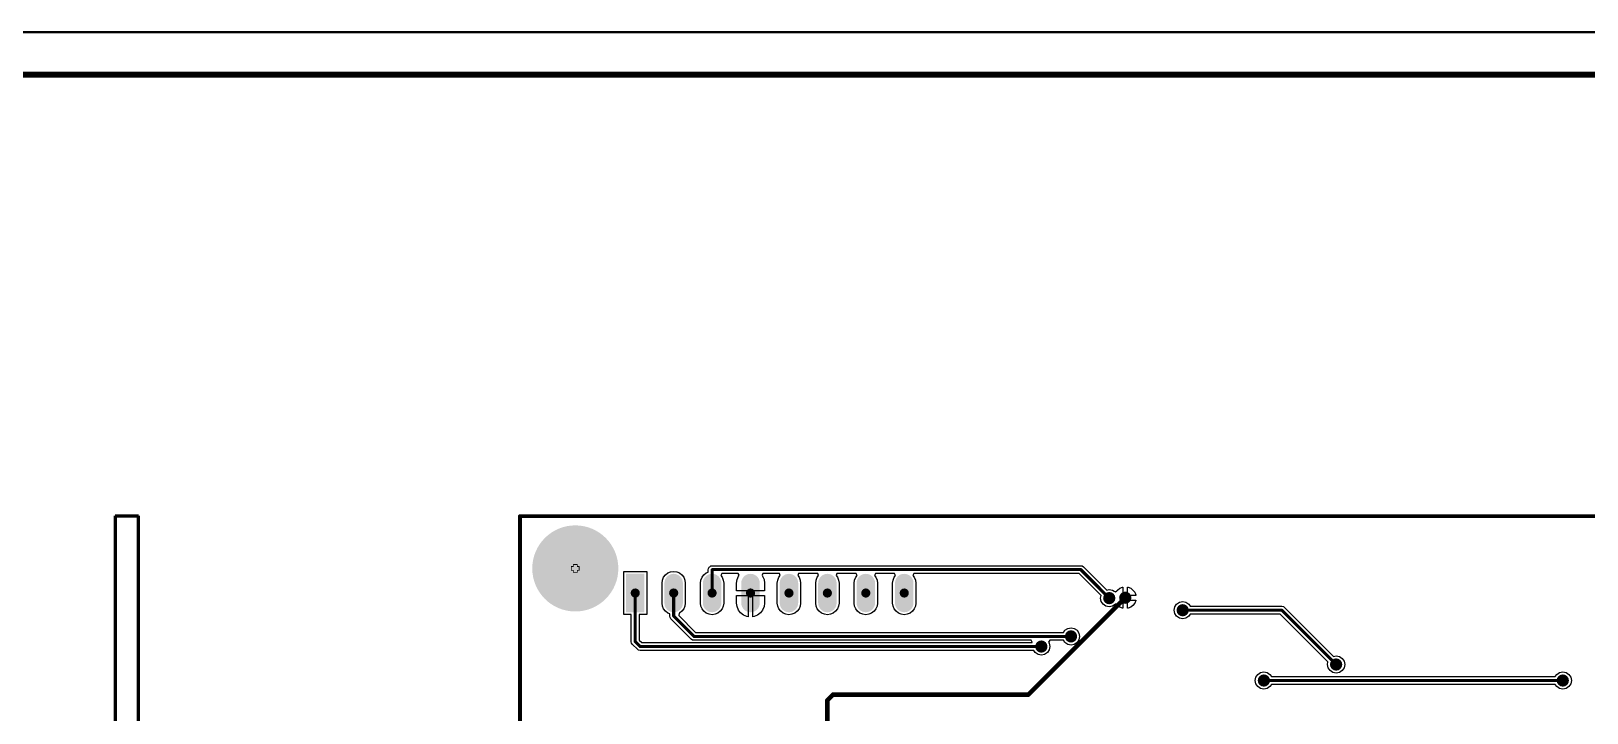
# Model space of a CAD drawing. Header units: millimetres. Extents: x 13 to 607, y 0 to 420.
# Drawn here: x 301.2 to 503.4, y 331.9 to 420.4 of the extents above; entities that cross this region are included whole.
import ezdxf

# ---------------------------------------------------------------- set-up
doc = ezdxf.new("R2010")
doc.units = ezdxf.units.MM
for name, color, linetype in [('BottomLayer', 5, 'Continuous'), ('DrillDrawing', 1, 'Continuous'), ('Mechanical1', 6, 'Continuous'), ('PadHoleLayer', 156, 'Continuous')]:
    doc.layers.add(name, color=color, linetype=linetype)
doc.layers.add('Sheet', color=7, linetype='Continuous', lineweight=50)

msp = doc.modelspace()

# ---------------------------------------------------------------- hatches: boundary and pattern name
at = {"layer": 'BottomLayer'}
h = msp.add_hatch(color=5, dxfattribs=at)
edge = h.paths.add_edge_path()
edge.add_arc((371.946, 350.616), 5.594, 0, 360, ccw=False)
msp.add_hatch(color=5, dxfattribs=at).paths.add_polyline_path([(378.539, 344.922), (378.539, 349.916), (380.936, 349.916), (380.936, 344.922)])
h = msp.add_hatch(color=5, dxfattribs=at)
edge = h.paths.add_edge_path()
edge.add_arc((384.732, 348.718), 1.199, 0, 180)
edge.add_line((383.534, 348.718), (383.534, 346.121))
edge.add_arc((384.732, 346.121), 1.199, 180, 360)
edge.add_line((385.931, 346.121), (385.931, 348.718))
h = msp.add_hatch(color=5, dxfattribs=at)
edge = h.paths.add_edge_path()
edge.add_arc((389.727, 348.718), 1.199, 0, 180)
edge.add_line((388.528, 348.718), (388.528, 346.121))
edge.add_arc((389.727, 346.121), 1.199, 180, 360)
edge.add_line((390.926, 346.121), (390.926, 348.718))
h = msp.add_hatch(color=5, dxfattribs=at)
edge = h.paths.add_edge_path()
edge.add_arc((394.722, 348.718), 1.199, 0, 180)
edge.add_line((393.523, 348.718), (393.523, 346.121))
edge.add_arc((394.722, 346.121), 1.199, 180, 360)
edge.add_line((395.92, 346.121), (395.92, 348.718))
h = msp.add_hatch(color=5, dxfattribs=at)
edge = h.paths.add_edge_path()
edge.add_arc((399.716, 348.718), 1.199, 0, 180)
edge.add_line((398.518, 348.718), (398.518, 346.121))
edge.add_arc((399.716, 346.121), 1.199, 180, 360)
edge.add_line((400.915, 346.121), (400.915, 348.718))
h = msp.add_hatch(color=5, dxfattribs=at)
edge = h.paths.add_edge_path()
edge.add_arc((404.711, 348.718), 1.199, 0, 180)
edge.add_line((403.512, 348.718), (403.512, 346.121))
edge.add_arc((404.711, 346.121), 1.199, 180, 360)
edge.add_line((405.91, 346.121), (405.91, 348.718))
h = msp.add_hatch(color=5, dxfattribs=at)
edge = h.paths.add_edge_path()
edge.add_arc((409.706, 348.718), 1.199, 0, 180)
edge.add_line((408.507, 348.718), (408.507, 346.121))
edge.add_arc((409.706, 346.121), 1.199, 180, 360)
edge.add_line((410.905, 346.121), (410.905, 348.718))
h = msp.add_hatch(color=5, dxfattribs=at)
edge = h.paths.add_edge_path()
edge.add_arc((414.701, 348.718), 1.199, 0, 180)
edge.add_line((413.502, 348.718), (413.502, 346.121))
edge.add_arc((414.701, 346.121), 1.199, 180, 360)
edge.add_line((415.899, 346.121), (415.899, 348.718))
h = msp.add_hatch(color=5, dxfattribs=at)
edge = h.paths.add_edge_path()
edge.add_arc((441.35, 346.759), 0.799, 0, 360, ccw=False)
h = msp.add_hatch(color=5, dxfattribs=at)
edge = h.paths.add_edge_path()
edge.add_arc((443.431, 346.81), 0.799, 0, 360, ccw=False)
h = msp.add_hatch(color=5, dxfattribs=at)
edge = h.paths.add_edge_path()
edge.add_arc((450.891, 345.186), 0.799, 0, 360, ccw=False)
h = msp.add_hatch(color=5, dxfattribs=at)
edge = h.paths.add_edge_path()
edge.add_arc((436.377, 341.786), 0.799, 0, 360, ccw=False)
h = msp.add_hatch(color=5, dxfattribs=at)
edge = h.paths.add_edge_path()
edge.add_arc((432.522, 340.466), 0.799, 0, 360, ccw=False)
h = msp.add_hatch(color=5, dxfattribs=at)
edge = h.paths.add_edge_path()
edge.add_arc((470.834, 338.132), 0.799, 0, 360, ccw=False)
h = msp.add_hatch(color=5, dxfattribs=at)
edge = h.paths.add_edge_path()
edge.add_arc((461.446, 336.052), 0.799, 0, 360, ccw=False)
h = msp.add_hatch(color=5, dxfattribs=at)
edge = h.paths.add_edge_path()
edge.add_arc((500.3, 336.052), 0.799, 0, 360, ccw=False)
at = {"layer": 'PadHoleLayer'}
h = msp.add_hatch(color=156, dxfattribs=at)
edge = h.paths.add_edge_path()
edge.add_arc((371.946, 350.616), 3.197, 0, 360, ccw=False)
h = msp.add_hatch(color=156, dxfattribs=at)
edge = h.paths.add_edge_path()
edge.add_arc((379.738, 347.419), 0.599, 0, 360, ccw=False)
h = msp.add_hatch(color=156, dxfattribs=at)
edge = h.paths.add_edge_path()
edge.add_arc((384.732, 347.419), 0.599, 0, 360, ccw=False)
h = msp.add_hatch(color=156, dxfattribs=at)
edge = h.paths.add_edge_path()
edge.add_arc((389.727, 347.419), 0.599, 0, 360, ccw=False)
h = msp.add_hatch(color=156, dxfattribs=at)
edge = h.paths.add_edge_path()
edge.add_arc((394.722, 347.419), 0.599, 0, 360, ccw=False)
h = msp.add_hatch(color=156, dxfattribs=at)
edge = h.paths.add_edge_path()
edge.add_arc((399.716, 347.419), 0.599, 0, 360, ccw=False)
h = msp.add_hatch(color=156, dxfattribs=at)
edge = h.paths.add_edge_path()
edge.add_arc((404.711, 347.419), 0.599, 0, 360, ccw=False)
h = msp.add_hatch(color=156, dxfattribs=at)
edge = h.paths.add_edge_path()
edge.add_arc((409.706, 347.419), 0.599, 0, 360, ccw=False)
h = msp.add_hatch(color=156, dxfattribs=at)
edge = h.paths.add_edge_path()
edge.add_arc((414.701, 347.419), 0.599, 0, 360, ccw=False)

# ---------------------------------------------------------------- linework, layer by layer
at = {"layer": 'BottomLayer'}
for p, q in [((364.753, 357.409), (364.753, 225.548)), ((534.574, 357.409), (364.753, 357.409)), ((378.239, 344.622), (378.239, 350.216)), ((378.239, 350.216), (381.236, 350.216)), ((381.236, 350.216), (381.236, 344.622)), ((383.664, 349.786), (383.977, 350.027)), ((383.977, 350.027), (384.341, 350.178)), ((384.341, 350.178), (384.732, 350.229)), ((384.732, 350.229), (385.124, 350.178)), ((385.124, 350.178), (385.488, 350.027)), ((385.488, 350.027), (385.801, 349.786)), ((388.658, 349.786), (388.971, 350.027)), ((388.971, 350.027), (389.218, 350.129)), ((389.218, 350.413), (389.257, 350.608)), ((389.218, 350.129), (389.218, 350.413)), ((389.257, 350.608), (389.367, 350.773)), ((389.367, 350.773), (389.418, 350.824)), ((389.418, 350.824), (389.583, 350.934)), ((389.583, 350.934), (389.778, 350.973)), ((389.778, 350.973), (437.646, 350.973)), ((390.974, 349.954), (390.862, 349.701)), ((393.117, 349.954), (390.974, 349.954)), ((393.229, 349.727), (393.117, 349.954)), ((396.326, 349.954), (396.214, 349.727)), ((398.47, 349.954), (396.326, 349.954)), ((398.582, 349.701), (398.47, 349.954)), ((400.963, 349.954), (400.851, 349.701)), ((403.464, 349.954), (400.963, 349.954)), ((403.577, 349.701), (403.464, 349.954)), ((405.958, 349.954), (405.846, 349.701)), ((408.459, 349.954), (405.958, 349.954)), ((408.571, 349.701), (408.459, 349.954)), ((410.953, 349.954), (410.841, 349.701)), ((413.454, 349.954), (410.953, 349.954)), ((413.566, 349.701), (413.454, 349.954)), ((415.947, 349.954), (415.835, 349.701)), ((437.435, 349.954), (415.947, 349.954)), ((440.296, 347.093), (437.435, 349.954)), ((437.646, 350.973), (437.841, 350.934)), ((437.841, 350.934), (438.006, 350.824)), ((438.006, 350.824), (441.017, 347.813)), ((383.221, 348.718), (383.273, 349.109)), ((383.221, 346.121), (383.221, 348.718)), ((383.273, 349.109), (383.423, 349.473)), ((383.423, 349.473), (383.664, 349.786)), ((385.801, 349.786), (386.041, 349.473)), ((386.041, 349.473), (386.192, 349.109)), ((386.192, 349.109), (386.244, 348.718)), ((386.244, 348.718), (386.244, 346.121)), ((388.216, 348.718), (388.267, 349.109)), ((388.216, 346.121), (388.216, 348.718)), ((388.267, 349.109), (388.418, 349.473)), ((388.418, 349.473), (388.658, 349.786)), ((390.862, 349.701), (391.036, 349.473)), ((391.036, 349.473), (391.187, 349.109)), ((391.187, 349.109), (391.238, 348.718)), ((391.238, 348.718), (391.238, 346.121)), ((392.908, 348.718), (392.97, 349.187)), ((392.908, 347.719), (392.908, 348.718)), ((392.97, 349.187), (393.151, 349.625)), ((393.151, 349.625), (393.229, 349.727)), ((396.214, 349.727), (396.292, 349.625)), ((396.292, 349.625), (396.474, 349.187)), ((396.474, 349.187), (396.535, 348.718)), ((396.535, 348.718), (396.535, 347.719)), ((398.205, 348.718), (398.257, 349.109)), ((398.205, 346.121), (398.205, 348.718)), ((398.257, 349.109), (398.408, 349.473)), ((398.408, 349.473), (398.582, 349.701)), ((400.851, 349.701), (401.025, 349.473)), ((401.025, 349.473), (401.176, 349.109)), ((401.176, 349.109), (401.228, 348.718)), ((401.228, 348.718), (401.228, 346.121)), ((403.2, 348.718), (403.251, 349.109)), ((403.2, 346.121), (403.2, 348.718)), ((403.251, 349.109), (403.402, 349.473)), ((403.402, 349.473), (403.577, 349.701)), ((405.846, 349.701), (406.02, 349.473)), ((406.02, 349.473), (406.171, 349.109)), ((406.171, 349.109), (406.222, 348.718)), ((406.222, 348.718), (406.222, 346.121)), ((408.195, 348.718), (408.246, 349.109)), ((408.195, 346.121), (408.195, 348.718)), ((408.246, 349.109), (408.397, 349.473)), ((408.397, 349.473), (408.571, 349.701)), ((410.841, 349.701), (411.015, 349.473)), ((411.015, 349.473), (411.166, 349.109)), ((411.166, 349.109), (411.217, 348.718)), ((411.217, 348.718), (411.217, 346.121)), ((413.189, 348.718), (413.241, 349.109)), ((413.189, 346.121), (413.189, 348.718)), ((413.241, 349.109), (413.392, 349.473)), ((413.392, 349.473), (413.566, 349.701)), ((415.835, 349.701), (416.009, 349.473)), ((416.009, 349.473), (416.16, 349.109)), ((416.16, 349.109), (416.212, 348.718)), ((416.212, 348.718), (416.212, 346.121)), ((441.017, 347.813), (441.35, 347.879)), ((441.35, 347.879), (441.779, 347.794)), ((442.434, 347.807), (442.726, 348.031)), ((442.726, 348.031), (443.066, 348.172)), ((443.066, 348.172), (443.131, 348.181)), ((443.131, 348.181), (443.131, 346.81)), ((443.731, 347.109), (443.731, 348.181)), ((443.731, 348.181), (443.796, 348.172)), ((443.796, 348.172), (444.136, 348.031)), ((444.136, 348.031), (444.428, 347.807)), ((383.273, 345.729), (383.221, 346.121)), ((386.244, 346.121), (386.192, 345.729)), ((388.267, 345.729), (388.216, 346.121)), ((391.238, 346.121), (391.187, 345.729)), ((394.722, 347.719), (392.908, 347.719)), ((392.908, 346.121), (392.908, 347.119)), ((392.908, 347.119), (394.422, 347.119)), ((392.97, 345.651), (392.908, 346.121)), ((394.422, 347.119), (394.422, 344.346)), ((396.535, 347.719), (394.722, 347.719)), ((395.021, 344.346), (395.021, 347.119)), ((395.021, 347.119), (396.535, 347.119)), ((396.535, 346.121), (396.474, 345.651)), ((396.535, 347.119), (396.535, 346.121)), ((398.257, 345.729), (398.205, 346.121)), ((401.228, 346.121), (401.176, 345.729)), ((403.251, 345.729), (403.2, 346.121)), ((406.222, 346.121), (406.171, 345.729)), ((408.246, 345.729), (408.195, 346.121)), ((411.217, 346.121), (411.166, 345.729)), ((413.241, 345.729), (413.189, 346.121)), ((416.212, 346.121), (416.16, 345.729)), ((440.23, 346.759), (440.296, 347.093)), ((440.315, 346.33), (440.23, 346.759)), ((440.558, 345.967), (440.315, 346.33)), ((440.922, 345.724), (440.558, 345.967)), ((441.779, 347.794), (442.006, 347.643)), ((442.143, 345.967), (441.779, 345.724)), ((442.006, 347.643), (442.147, 347.554)), ((442.311, 345.972), (442.143, 345.967)), ((442.147, 347.554), (442.348, 347.696)), ((442.434, 345.812), (442.311, 345.972)), ((442.348, 347.696), (442.434, 347.807)), ((442.726, 345.588), (442.434, 345.812)), ((443.131, 346.81), (443.131, 345.439)), ((444.802, 347.109), (443.731, 347.109)), ((443.731, 345.439), (443.731, 346.51)), ((443.731, 346.51), (444.802, 346.51)), ((444.428, 345.812), (444.136, 345.588)), ((444.428, 347.807), (444.653, 347.515)), ((444.653, 346.104), (444.428, 345.812)), ((444.653, 347.515), (444.793, 347.175)), ((444.793, 346.445), (444.653, 346.104)), ((444.793, 347.175), (444.802, 347.109)), ((444.802, 346.51), (444.793, 346.445)), ((449.856, 345.615), (450.098, 345.978)), ((450.098, 345.978), (450.462, 346.221)), ((450.462, 346.221), (450.891, 346.306)), ((450.891, 346.306), (451.319, 346.221)), ((451.319, 346.221), (451.683, 345.978)), ((451.683, 345.978), (451.872, 345.695)), ((379.228, 344.622), (378.239, 344.622)), ((379.228, 341.101), (379.228, 344.622)), ((381.236, 344.622), (380.247, 344.622)), ((380.247, 344.622), (380.247, 341.312)), ((383.423, 345.365), (383.273, 345.729)), ((383.664, 345.052), (383.423, 345.365)), ((383.977, 344.812), (383.664, 345.052)), ((384.223, 344.71), (383.977, 344.812)), ((384.223, 344.425), (384.223, 344.71)), ((384.262, 344.23), (384.223, 344.425)), ((384.372, 344.065), (384.262, 344.23)), ((387.011, 341.426), (384.372, 344.065)), ((385.443, 344.793), (385.384, 344.494)), ((385.384, 344.494), (387.582, 342.295)), ((385.488, 344.812), (385.443, 344.793)), ((385.801, 345.052), (385.488, 344.812)), ((386.041, 345.365), (385.801, 345.052)), ((386.192, 345.729), (386.041, 345.365)), ((388.418, 345.365), (388.267, 345.729)), ((388.658, 345.052), (388.418, 345.365)), ((388.971, 344.812), (388.658, 345.052)), ((389.336, 344.661), (388.971, 344.812)), ((389.727, 344.609), (389.336, 344.661)), ((390.118, 344.661), (389.727, 344.609)), ((390.483, 344.812), (390.118, 344.661)), ((390.796, 345.052), (390.483, 344.812)), ((391.036, 345.365), (390.796, 345.052)), ((391.187, 345.729), (391.036, 345.365)), ((393.151, 345.214), (392.97, 345.651)), ((393.439, 344.838), (393.151, 345.214)), ((393.815, 344.55), (393.439, 344.838)), ((394.252, 344.369), (393.815, 344.55)), ((394.422, 344.346), (394.252, 344.369)), ((395.191, 344.369), (395.021, 344.346)), ((395.629, 344.55), (395.191, 344.369)), ((396.004, 344.838), (395.629, 344.55)), ((396.292, 345.214), (396.004, 344.838)), ((396.474, 345.651), (396.292, 345.214)), ((398.408, 345.365), (398.257, 345.729)), ((398.648, 345.052), (398.408, 345.365)), ((398.961, 344.812), (398.648, 345.052)), ((399.325, 344.661), (398.961, 344.812)), ((399.716, 344.609), (399.325, 344.661)), ((400.108, 344.661), (399.716, 344.609)), ((400.472, 344.812), (400.108, 344.661)), ((400.785, 345.052), (400.472, 344.812)), ((401.025, 345.365), (400.785, 345.052)), ((401.176, 345.729), (401.025, 345.365)), ((403.402, 345.365), (403.251, 345.729)), ((403.642, 345.052), (403.402, 345.365)), ((403.955, 344.812), (403.642, 345.052)), ((404.32, 344.661), (403.955, 344.812)), ((404.711, 344.609), (404.32, 344.661)), ((405.102, 344.661), (404.711, 344.609)), ((405.467, 344.812), (405.102, 344.661)), ((405.78, 345.052), (405.467, 344.812)), ((406.02, 345.365), (405.78, 345.052)), ((406.171, 345.729), (406.02, 345.365)), ((408.397, 345.365), (408.246, 345.729)), ((408.637, 345.052), (408.397, 345.365)), ((408.95, 344.812), (408.637, 345.052)), ((409.315, 344.661), (408.95, 344.812)), ((409.706, 344.609), (409.315, 344.661)), ((410.097, 344.661), (409.706, 344.609)), ((410.462, 344.812), (410.097, 344.661)), ((410.775, 345.052), (410.462, 344.812)), ((411.015, 345.365), (410.775, 345.052)), ((411.166, 345.729), (411.015, 345.365)), ((413.392, 345.365), (413.241, 345.729)), ((413.632, 345.052), (413.392, 345.365)), ((413.945, 344.812), (413.632, 345.052)), ((414.309, 344.661), (413.945, 344.812)), ((414.701, 344.609), (414.309, 344.661)), ((415.092, 344.661), (414.701, 344.609)), ((415.456, 344.812), (415.092, 344.661)), ((415.769, 345.052), (415.456, 344.812)), ((416.009, 345.365), (415.769, 345.052)), ((416.16, 345.729), (416.009, 345.365)), ((441.35, 345.639), (440.922, 345.724)), ((441.779, 345.724), (441.35, 345.639)), ((443.066, 345.447), (442.726, 345.588)), ((443.131, 345.439), (443.066, 345.447)), ((443.796, 345.447), (443.731, 345.439)), ((444.136, 345.588), (443.796, 345.447)), ((449.77, 345.186), (449.856, 345.615)), ((449.856, 344.757), (449.77, 345.186)), ((450.098, 344.394), (449.856, 344.757)), ((450.462, 344.151), (450.098, 344.394)), ((450.891, 344.066), (450.462, 344.151)), ((451.319, 344.151), (450.891, 344.066)), ((451.683, 344.394), (451.319, 344.151)), ((451.872, 344.677), (451.683, 344.394)), ((451.872, 345.695), (463.78, 345.695)), ((463.569, 344.677), (451.872, 344.677)), ((469.78, 338.466), (463.569, 344.677)), ((463.78, 345.695), (463.975, 345.656)), ((463.975, 345.656), (464.14, 345.546)), ((464.14, 345.546), (470.5, 339.186)), ((387.582, 342.295), (435.396, 342.295)), ((435.396, 342.295), (435.585, 342.578)), ((435.585, 342.578), (435.948, 342.821)), ((435.948, 342.821), (436.377, 342.906)), ((436.377, 342.906), (436.806, 342.821)), ((436.806, 342.821), (437.169, 342.578)), ((437.169, 342.578), (437.412, 342.215)), ((437.412, 342.215), (437.498, 341.786)), ((437.498, 341.786), (437.412, 341.357)), ((379.267, 340.906), (379.228, 341.101)), ((379.377, 340.741), (379.267, 340.906)), ((380.012, 340.106), (379.377, 340.741)), ((380.177, 339.996), (380.012, 340.106)), ((380.372, 339.957), (380.177, 339.996)), ((380.247, 341.312), (380.583, 340.976)), ((431.54, 339.957), (380.372, 339.957)), ((380.583, 340.976), (431.309, 340.976)), ((387.176, 341.315), (387.011, 341.426)), ((387.371, 341.277), (387.176, 341.315)), ((431.194, 341.277), (387.371, 341.277)), ((431.338, 341.023), (431.194, 341.277)), ((431.309, 340.976), (431.338, 341.023)), ((431.73, 339.674), (431.54, 339.957)), ((433.557, 340.038), (433.314, 339.674)), ((433.607, 341.277), (433.472, 341.023)), ((433.472, 341.023), (433.557, 340.895)), ((433.557, 340.895), (433.642, 340.466)), ((433.642, 340.466), (433.557, 340.038)), ((435.396, 341.277), (433.607, 341.277)), ((435.585, 340.994), (435.396, 341.277)), ((435.948, 340.751), (435.585, 340.994)), ((436.377, 340.666), (435.948, 340.751)), ((436.806, 340.751), (436.377, 340.666)), ((437.169, 340.994), (436.806, 340.751)), ((437.412, 341.357), (437.169, 340.994)), ((432.093, 339.431), (431.73, 339.674)), ((432.522, 339.346), (432.093, 339.431)), ((432.95, 339.431), (432.522, 339.346)), ((433.314, 339.674), (432.95, 339.431)), ((469.714, 338.132), (469.78, 338.466)), ((469.799, 337.703), (469.714, 338.132)), ((470.042, 337.34), (469.799, 337.703)), ((470.5, 339.186), (470.834, 339.253)), ((470.834, 339.253), (471.263, 339.167)), ((471.263, 339.167), (471.626, 338.924)), ((471.626, 338.924), (471.869, 338.561)), ((471.869, 337.703), (471.626, 337.34)), ((471.869, 338.561), (471.954, 338.132)), ((471.954, 338.132), (471.869, 337.703)), ((460.326, 336.052), (460.411, 336.48)), ((460.411, 335.623), (460.326, 336.052)), ((460.411, 336.48), (460.654, 336.844)), ((460.654, 336.844), (461.017, 337.087)), ((461.017, 337.087), (461.446, 337.172)), ((461.446, 337.172), (461.875, 337.087)), ((461.875, 337.087), (462.238, 336.844)), ((462.238, 336.844), (462.427, 336.561)), ((462.427, 336.561), (499.318, 336.561)), ((470.405, 337.097), (470.042, 337.34)), ((470.834, 337.012), (470.405, 337.097)), ((471.263, 337.097), (470.834, 337.012)), ((471.626, 337.34), (471.263, 337.097)), ((499.318, 336.561), (499.507, 336.844)), ((499.507, 336.844), (499.871, 337.087)), ((499.871, 337.087), (500.3, 337.172)), ((500.3, 337.172), (500.728, 337.087)), ((500.728, 337.087), (501.092, 336.844)), ((501.092, 336.844), (501.335, 336.48)), ((501.335, 336.48), (501.42, 336.052)), ((501.42, 336.052), (501.335, 335.623)), ((460.654, 335.259), (460.411, 335.623)), ((461.017, 335.016), (460.654, 335.259)), ((461.446, 334.931), (461.017, 335.016)), ((461.875, 335.016), (461.446, 334.931)), ((462.238, 335.259), (461.875, 335.016)), ((462.427, 335.542), (462.238, 335.259)), ((499.318, 335.542), (462.427, 335.542)), ((499.507, 335.259), (499.318, 335.542)), ((499.871, 335.016), (499.507, 335.259)), ((500.3, 334.931), (499.871, 335.016)), ((500.728, 335.016), (500.3, 334.931)), ((501.092, 335.259), (500.728, 335.016)), ((501.335, 335.623), (501.092, 335.259))]:
    msp.add_line(p, q, dxfattribs=at)
for points, const_width in [([(389.778, 350.464), (389.727, 350.413)], 0.4), ([(389.727, 347.419), (389.727, 350.413)], 0.4), ([(437.646, 350.464), (389.778, 350.464)], 0.4), ([(441.35, 346.759), (437.646, 350.464)], 0.4), ([(379.738, 341.101), (379.738, 347.419)], 0.4), ([(384.732, 344.425), (384.732, 347.419)], 0.4), ([(443.431, 346.81), (430.846, 334.225)], 0.599), ([(387.371, 341.786), (384.732, 344.425)], 0.4), ([(463.78, 345.186), (450.891, 345.186)], 0.4), ([(470.834, 338.132), (463.78, 345.186)], 0.4), ([(436.377, 341.786), (387.371, 341.786)], 0.4), ([(380.372, 340.466), (379.738, 341.101)], 0.4), ([(432.522, 340.466), (380.372, 340.466)], 0.4), ([(500.3, 336.052), (461.446, 336.052)], 0.4), ([(405.447, 334.225), (404.711, 333.489)], 0.599), ([(404.711, 327.44), (404.711, 333.489)], 0.599), ([(430.846, 334.225), (405.447, 334.225)], 0.599)]:
    msp.add_lwpolyline(points, dxfattribs=dict(at, const_width=const_width))
for points, const_width in [([(389.827, 350.413, -1), (389.627, 350.413, -1)], 0.2), ([(389.827, 350.413, -1), (389.627, 350.413, -1)], 0.2), ([(389.878, 350.464, -1), (389.678, 350.464, -1)], 0.2), ([(389.878, 350.464, -1), (389.678, 350.464, -1)], 0.2), ([(437.746, 350.464, -1), (437.546, 350.464, -1)], 0.2), ([(437.746, 350.464, -1), (437.546, 350.464, -1)], 0.2), ([(379.837, 347.419, -1), (379.638, 347.419, -1)], 0.2), ([(384.832, 347.419, -1), (384.632, 347.419, -1)], 0.2), ([(389.827, 347.419, -1), (389.627, 347.419, -1)], 0.2), ([(441.45, 346.759, -1), (441.25, 346.759, -1)], 0.2), ([(443.581, 346.81, -1), (443.281, 346.81, -1)], 0.3), ([(384.832, 344.425, -1), (384.632, 344.425, -1)], 0.2), ([(384.832, 344.425, -1), (384.632, 344.425, -1)], 0.2), ([(450.991, 345.186, -1), (450.791, 345.186, -1)], 0.2), ([(463.88, 345.186, -1), (463.68, 345.186, -1)], 0.2), ([(463.88, 345.186, -1), (463.68, 345.186, -1)], 0.2), ([(387.471, 341.786, -1), (387.271, 341.786, -1)], 0.2), ([(387.471, 341.786, -1), (387.271, 341.786, -1)], 0.2), ([(436.477, 341.786, -1), (436.277, 341.786, -1)], 0.2), ([(379.837, 341.101, -1), (379.638, 341.101, -1)], 0.2), ([(379.837, 341.101, -1), (379.638, 341.101, -1)], 0.2), ([(380.472, 340.466, -1), (380.272, 340.466, -1)], 0.2), ([(380.472, 340.466, -1), (380.272, 340.466, -1)], 0.2), ([(432.622, 340.466, -1), (432.422, 340.466, -1)], 0.2), ([(470.934, 338.132, -1), (470.734, 338.132, -1)], 0.2), ([(461.546, 336.052, -1), (461.346, 336.052, -1)], 0.2), ([(500.399, 336.052, -1), (500.2, 336.052, -1)], 0.2), ([(404.861, 333.489, -1), (404.561, 333.489, -1)], 0.3), ([(404.861, 333.489, -1), (404.561, 333.489, -1)], 0.3), ([(405.597, 334.225, -1), (405.297, 334.225, -1)], 0.3), ([(405.597, 334.225, -1), (405.297, 334.225, -1)], 0.3), ([(430.996, 334.225, -1), (430.696, 334.225, -1)], 0.3), ([(430.996, 334.225, -1), (430.696, 334.225, -1)], 0.3)]:
    msp.add_lwpolyline(points, format="xyb", close=True, dxfattribs=dict(at, const_width=const_width))
at = {"layer": 'DrillDrawing', "const_width": 0.101}
for points in [[(371.692, 350.869), (371.438, 350.869)], [(371.438, 350.362), (371.438, 350.869)], [(371.692, 350.362), (371.438, 350.362)], [(372.2, 351.123), (371.692, 351.123)], [(371.692, 350.869), (371.692, 351.123)], [(371.692, 350.108), (371.692, 350.362)], [(372.2, 350.108), (371.692, 350.108)], [(372.2, 350.869), (372.2, 351.123)], [(372.453, 350.869), (372.2, 350.869)], [(372.453, 350.362), (372.2, 350.362)], [(372.2, 350.108), (372.2, 350.362)], [(372.453, 350.362), (372.453, 350.869)], [(441.097, 347.013), (440.843, 347.013)], [(441.097, 346.759), (440.843, 347.013)], [(441.097, 346.759), (440.843, 346.505)], [(441.097, 346.505), (440.843, 346.505)], [(441.35, 347.266), (441.097, 347.013)], [(441.35, 346.252), (441.097, 346.505)], [(441.604, 347.013), (441.35, 347.266)], [(441.604, 346.505), (441.35, 346.252)], [(441.858, 347.013), (441.604, 346.759)], [(441.858, 347.013), (441.604, 347.013)], [(441.858, 346.505), (441.604, 346.759)], [(441.858, 346.505), (441.604, 346.505)], [(443.177, 347.064), (442.923, 347.064)], [(443.177, 346.81), (442.923, 347.064)], [(443.177, 346.81), (442.923, 346.556)], [(443.177, 346.556), (442.923, 346.556)], [(443.431, 347.317), (443.177, 347.064)], [(443.431, 346.302), (443.177, 346.556)], [(443.685, 347.064), (443.431, 347.317)], [(443.685, 346.556), (443.431, 346.302)], [(443.938, 347.064), (443.685, 346.81)], [(443.938, 347.064), (443.685, 347.064)], [(443.938, 346.556), (443.685, 346.81)], [(443.938, 346.556), (443.685, 346.556)], [(450.637, 345.44), (450.383, 345.44)], [(450.637, 345.186), (450.383, 345.44)], [(450.637, 345.186), (450.383, 344.932)], [(450.637, 344.932), (450.383, 344.932)], [(450.891, 345.693), (450.637, 345.44)], [(450.891, 344.678), (450.637, 344.932)], [(451.144, 345.44), (450.891, 345.693)], [(451.144, 344.932), (450.891, 344.678)], [(451.398, 345.44), (451.144, 345.186)], [(451.398, 345.44), (451.144, 345.44)], [(451.398, 344.932), (451.144, 345.186)], [(451.398, 344.932), (451.144, 344.932)], [(436.123, 342.04), (435.87, 342.04)], [(436.123, 341.786), (435.87, 342.04)], [(436.123, 341.786), (435.87, 341.532)], [(436.377, 342.293), (436.123, 342.04)], [(436.631, 342.04), (436.377, 342.293)], [(436.885, 342.04), (436.631, 341.786)], [(436.885, 342.04), (436.631, 342.04)], [(436.885, 341.532), (436.631, 341.786)], [(432.268, 340.72), (432.014, 340.72)], [(432.268, 340.466), (432.014, 340.72)], [(432.268, 340.466), (432.014, 340.213)], [(432.268, 340.213), (432.014, 340.213)], [(432.522, 340.974), (432.268, 340.72)], [(432.522, 339.959), (432.268, 340.213)], [(432.775, 340.72), (432.522, 340.974)], [(432.775, 340.213), (432.522, 339.959)], [(433.029, 340.72), (432.775, 340.466)], [(433.029, 340.72), (432.775, 340.72)], [(433.029, 340.213), (432.775, 340.466)], [(433.029, 340.213), (432.775, 340.213)], [(436.123, 341.532), (435.87, 341.532)], [(436.377, 341.278), (436.123, 341.532)], [(436.631, 341.532), (436.377, 341.278)], [(436.885, 341.532), (436.631, 341.532)], [(470.58, 338.386), (470.326, 338.386)], [(470.58, 338.132), (470.326, 338.386)], [(470.58, 338.132), (470.326, 337.878)], [(470.58, 337.878), (470.326, 337.878)], [(470.834, 338.64), (470.58, 338.386)], [(470.834, 337.625), (470.58, 337.878)], [(471.088, 338.386), (470.834, 338.64)], [(471.088, 337.878), (470.834, 337.625)], [(471.341, 338.386), (471.088, 338.132)], [(471.341, 338.386), (471.088, 338.386)], [(471.341, 337.878), (471.088, 338.132)], [(471.341, 337.878), (471.088, 337.878)], [(461.192, 336.305), (460.938, 336.305)], [(461.192, 336.052), (460.938, 336.305)], [(461.192, 336.052), (460.938, 335.798)], [(461.192, 335.798), (460.938, 335.798)], [(461.446, 336.559), (461.192, 336.305)], [(461.446, 335.544), (461.192, 335.798)], [(461.7, 336.305), (461.446, 336.559)], [(461.7, 335.798), (461.446, 335.544)], [(461.953, 336.305), (461.7, 336.052)], [(461.953, 336.305), (461.7, 336.305)], [(461.953, 335.798), (461.7, 336.052)], [(461.953, 335.798), (461.7, 335.798)], [(500.046, 336.305), (499.792, 336.305)], [(500.046, 336.052), (499.792, 336.305)], [(500.046, 336.052), (499.792, 335.798)], [(500.046, 335.798), (499.792, 335.798)], [(500.3, 336.559), (500.046, 336.305)], [(500.3, 335.544), (500.046, 335.798)], [(500.553, 336.305), (500.3, 336.559)], [(500.553, 335.798), (500.3, 335.544)], [(500.807, 336.305), (500.553, 336.052)], [(500.807, 336.305), (500.553, 336.305)], [(500.807, 335.798), (500.553, 336.052)], [(500.807, 335.798), (500.553, 335.798)]]:
    msp.add_lwpolyline(points, dxfattribs=at)
at = {"layer": 'DrillDrawing'}
for points, const_width in [([(371.464, 350.869, -1), (371.413, 350.869, -1)], 0.0507), ([(371.464, 350.869, -1), (371.413, 350.869, -1)], 0.0507), ([(371.464, 350.362, -1), (371.413, 350.362, -1)], 0.0507), ([(371.464, 350.362, -1), (371.413, 350.362, -1)], 0.0507), ([(371.717, 351.123, -1), (371.667, 351.123, -1)], 0.0507), ([(371.717, 351.123, -1), (371.667, 351.123, -1)], 0.0507), ([(371.717, 350.869, -1), (371.667, 350.869, -1)], 0.0507), ([(371.717, 350.869, -1), (371.667, 350.869, -1)], 0.0507), ([(371.717, 350.362, -1), (371.667, 350.362, -1)], 0.0507), ([(371.717, 350.362, -1), (371.667, 350.362, -1)], 0.0507), ([(371.717, 350.108, -1), (371.667, 350.108, -1)], 0.0507), ([(371.717, 350.108, -1), (371.667, 350.108, -1)], 0.0507), ([(372.225, 351.123, -1), (372.174, 351.123, -1)], 0.0507), ([(372.225, 351.123, -1), (372.174, 351.123, -1)], 0.0507), ([(372.225, 350.869, -1), (372.174, 350.869, -1)], 0.0507), ([(372.225, 350.869, -1), (372.174, 350.869, -1)], 0.0507), ([(372.225, 350.362, -1), (372.174, 350.362, -1)], 0.0507), ([(372.225, 350.362, -1), (372.174, 350.362, -1)], 0.0507), ([(372.225, 350.108, -1), (372.174, 350.108, -1)], 0.0507), ([(372.225, 350.108, -1), (372.174, 350.108, -1)], 0.0507), ([(372.479, 350.869, -1), (372.428, 350.869, -1)], 0.0507), ([(372.479, 350.869, -1), (372.428, 350.869, -1)], 0.0507), ([(372.479, 350.362, -1), (372.428, 350.362, -1)], 0.0507), ([(372.479, 350.362, -1), (372.428, 350.362, -1)], 0.0507), ([(379.23, 347.419, -1), (380.245, 347.419, -1)], 0.101), ([(384.225, 347.419, -1), (385.24, 347.419, -1)], 0.101), ([(389.22, 347.419, -1), (390.234, 347.419, -1)], 0.101), ([(394.214, 347.419, -1), (395.229, 347.419, -1)], 0.101), ([(399.209, 347.419, -1), (400.224, 347.419, -1)], 0.101), ([(404.204, 347.419, -1), (405.219, 347.419, -1)], 0.101), ([(409.198, 347.419, -1), (410.213, 347.419, -1)], 0.101), ([(414.193, 347.419, -1), (415.208, 347.419, -1)], 0.101), ([(379.256, 347.419, -1), (379.205, 347.419, -1)], 0.0507), ([(380.27, 347.419, -1), (380.22, 347.419, -1)], 0.0507), ([(384.25, 347.419, -1), (384.2, 347.419, -1)], 0.0507), ([(385.265, 347.419, -1), (385.214, 347.419, -1)], 0.0507), ([(389.245, 347.419, -1), (389.194, 347.419, -1)], 0.0507), ([(390.26, 347.419, -1), (390.209, 347.419, -1)], 0.0507), ([(394.24, 347.419, -1), (394.189, 347.419, -1)], 0.0507), ([(395.255, 347.419, -1), (395.204, 347.419, -1)], 0.0507), ([(399.234, 347.419, -1), (399.184, 347.419, -1)], 0.0507), ([(400.249, 347.419, -1), (400.198, 347.419, -1)], 0.0507), ([(404.229, 347.419, -1), (404.178, 347.419, -1)], 0.0507), ([(405.244, 347.419, -1), (405.193, 347.419, -1)], 0.0507), ([(409.224, 347.419, -1), (409.173, 347.419, -1)], 0.0507), ([(410.239, 347.419, -1), (410.188, 347.419, -1)], 0.0507), ([(414.218, 347.419, -1), (414.168, 347.419, -1)], 0.0507), ([(415.233, 347.419, -1), (415.183, 347.419, -1)], 0.0507), ([(440.868, 347.013, -1), (440.818, 347.013, -1)], 0.0507), ([(440.868, 347.013, -1), (440.818, 347.013, -1)], 0.0507), ([(440.868, 346.505, -1), (440.818, 346.505, -1)], 0.0507), ([(440.868, 346.505, -1), (440.818, 346.505, -1)], 0.0507), ([(441.122, 347.013, -1), (441.071, 347.013, -1)], 0.0507), ([(441.122, 347.013, -1), (441.071, 347.013, -1)], 0.0507), ([(441.122, 346.759, -1), (441.071, 346.759, -1)], 0.0507), ([(441.122, 346.759, -1), (441.071, 346.759, -1)], 0.0507), ([(441.122, 346.505, -1), (441.071, 346.505, -1)], 0.0507), ([(441.122, 346.505, -1), (441.071, 346.505, -1)], 0.0507), ([(441.376, 347.266, -1), (441.325, 347.266, -1)], 0.0507), ([(441.376, 347.266, -1), (441.325, 347.266, -1)], 0.0507), ([(441.376, 346.252, -1), (441.325, 346.252, -1)], 0.0507), ([(441.376, 346.252, -1), (441.325, 346.252, -1)], 0.0507), ([(441.629, 347.013, -1), (441.579, 347.013, -1)], 0.0507), ([(441.629, 347.013, -1), (441.579, 347.013, -1)], 0.0507), ([(441.629, 346.759, -1), (441.579, 346.759, -1)], 0.0507), ([(441.629, 346.759, -1), (441.579, 346.759, -1)], 0.0507), ([(441.629, 346.505, -1), (441.579, 346.505, -1)], 0.0507), ([(441.629, 346.505, -1), (441.579, 346.505, -1)], 0.0507), ([(441.883, 347.013, -1), (441.832, 347.013, -1)], 0.0507), ([(441.883, 347.013, -1), (441.832, 347.013, -1)], 0.0507), ([(441.883, 346.505, -1), (441.832, 346.505, -1)], 0.0507), ([(441.883, 346.505, -1), (441.832, 346.505, -1)], 0.0507), ([(442.949, 347.064, -1), (442.898, 347.064, -1)], 0.0507), ([(442.949, 347.064, -1), (442.898, 347.064, -1)], 0.0507), ([(442.949, 346.556, -1), (442.898, 346.556, -1)], 0.0507), ([(442.949, 346.556, -1), (442.898, 346.556, -1)], 0.0507), ([(443.203, 347.064, -1), (443.152, 347.064, -1)], 0.0507), ([(443.203, 347.064, -1), (443.152, 347.064, -1)], 0.0507), ([(443.203, 346.81, -1), (443.152, 346.81, -1)], 0.0507), ([(443.203, 346.81, -1), (443.152, 346.81, -1)], 0.0507), ([(443.203, 346.556, -1), (443.152, 346.556, -1)], 0.0507), ([(443.203, 346.556, -1), (443.152, 346.556, -1)], 0.0507), ([(443.456, 347.317, -1), (443.406, 347.317, -1)], 0.0507), ([(443.456, 347.317, -1), (443.406, 347.317, -1)], 0.0507), ([(443.456, 346.302, -1), (443.406, 346.302, -1)], 0.0507), ([(443.456, 346.302, -1), (443.406, 346.302, -1)], 0.0507), ([(443.71, 347.064, -1), (443.659, 347.064, -1)], 0.0507), ([(443.71, 347.064, -1), (443.659, 347.064, -1)], 0.0507), ([(443.71, 346.81, -1), (443.659, 346.81, -1)], 0.0507), ([(443.71, 346.81, -1), (443.659, 346.81, -1)], 0.0507), ([(443.71, 346.556, -1), (443.659, 346.556, -1)], 0.0507), ([(443.71, 346.556, -1), (443.659, 346.556, -1)], 0.0507), ([(443.964, 347.064, -1), (443.913, 347.064, -1)], 0.0507), ([(443.964, 347.064, -1), (443.913, 347.064, -1)], 0.0507), ([(443.964, 346.556, -1), (443.913, 346.556, -1)], 0.0507), ([(443.964, 346.556, -1), (443.913, 346.556, -1)], 0.0507), ([(450.409, 345.44, -1), (450.358, 345.44, -1)], 0.0507), ([(450.409, 345.44, -1), (450.358, 345.44, -1)], 0.0507), ([(450.409, 344.932, -1), (450.358, 344.932, -1)], 0.0507), ([(450.409, 344.932, -1), (450.358, 344.932, -1)], 0.0507), ([(450.662, 345.44, -1), (450.612, 345.44, -1)], 0.0507), ([(450.662, 345.44, -1), (450.612, 345.44, -1)], 0.0507), ([(450.662, 345.186, -1), (450.612, 345.186, -1)], 0.0507), ([(450.662, 345.186, -1), (450.612, 345.186, -1)], 0.0507), ([(450.662, 344.932, -1), (450.612, 344.932, -1)], 0.0507), ([(450.662, 344.932, -1), (450.612, 344.932, -1)], 0.0507), ([(450.916, 345.693, -1), (450.865, 345.693, -1)], 0.0507), ([(450.916, 345.693, -1), (450.865, 345.693, -1)], 0.0507), ([(450.916, 344.678, -1), (450.865, 344.678, -1)], 0.0507), ([(450.916, 344.678, -1), (450.865, 344.678, -1)], 0.0507), ([(451.17, 345.44, -1), (451.119, 345.44, -1)], 0.0507), ([(451.17, 345.44, -1), (451.119, 345.44, -1)], 0.0507), ([(451.17, 345.186, -1), (451.119, 345.186, -1)], 0.0507), ([(451.17, 345.186, -1), (451.119, 345.186, -1)], 0.0507), ([(451.17, 344.932, -1), (451.119, 344.932, -1)], 0.0507), ([(451.17, 344.932, -1), (451.119, 344.932, -1)], 0.0507), ([(451.423, 345.44, -1), (451.373, 345.44, -1)], 0.0507), ([(451.423, 345.44, -1), (451.373, 345.44, -1)], 0.0507), ([(451.423, 344.932, -1), (451.373, 344.932, -1)], 0.0507), ([(451.423, 344.932, -1), (451.373, 344.932, -1)], 0.0507), ([(435.895, 342.04, -1), (435.844, 342.04, -1)], 0.0507), ([(435.895, 342.04, -1), (435.844, 342.04, -1)], 0.0507), ([(436.149, 342.04, -1), (436.098, 342.04, -1)], 0.0507), ([(436.149, 342.04, -1), (436.098, 342.04, -1)], 0.0507), ([(436.149, 341.786, -1), (436.098, 341.786, -1)], 0.0507), ([(436.149, 341.786, -1), (436.098, 341.786, -1)], 0.0507), ([(436.403, 342.293, -1), (436.352, 342.293, -1)], 0.0507), ([(436.403, 342.293, -1), (436.352, 342.293, -1)], 0.0507), ([(436.656, 342.04, -1), (436.606, 342.04, -1)], 0.0507), ([(436.656, 342.04, -1), (436.606, 342.04, -1)], 0.0507), ([(436.656, 341.786, -1), (436.606, 341.786, -1)], 0.0507), ([(436.656, 341.786, -1), (436.606, 341.786, -1)], 0.0507), ([(436.91, 342.04, -1), (436.859, 342.04, -1)], 0.0507), ([(436.91, 342.04, -1), (436.859, 342.04, -1)], 0.0507), ([(432.04, 340.72, -1), (431.989, 340.72, -1)], 0.0507), ([(432.04, 340.72, -1), (431.989, 340.72, -1)], 0.0507), ([(432.04, 340.213, -1), (431.989, 340.213, -1)], 0.0507), ([(432.04, 340.213, -1), (431.989, 340.213, -1)], 0.0507), ([(432.293, 340.72, -1), (432.243, 340.72, -1)], 0.0507), ([(432.293, 340.72, -1), (432.243, 340.72, -1)], 0.0507), ([(432.293, 340.466, -1), (432.243, 340.466, -1)], 0.0507), ([(432.293, 340.466, -1), (432.243, 340.466, -1)], 0.0507), ([(432.293, 340.213, -1), (432.243, 340.213, -1)], 0.0507), ([(432.293, 340.213, -1), (432.243, 340.213, -1)], 0.0507), ([(432.547, 340.974, -1), (432.496, 340.974, -1)], 0.0507), ([(432.547, 340.974, -1), (432.496, 340.974, -1)], 0.0507), ([(432.547, 339.959, -1), (432.496, 339.959, -1)], 0.0507), ([(432.547, 339.959, -1), (432.496, 339.959, -1)], 0.0507), ([(432.801, 340.72, -1), (432.75, 340.72, -1)], 0.0507), ([(432.801, 340.72, -1), (432.75, 340.72, -1)], 0.0507), ([(432.801, 340.466, -1), (432.75, 340.466, -1)], 0.0507), ([(432.801, 340.466, -1), (432.75, 340.466, -1)], 0.0507), ([(432.801, 340.213, -1), (432.75, 340.213, -1)], 0.0507), ([(432.801, 340.213, -1), (432.75, 340.213, -1)], 0.0507), ([(433.055, 340.72, -1), (433.004, 340.72, -1)], 0.0507), ([(433.055, 340.72, -1), (433.004, 340.72, -1)], 0.0507), ([(433.055, 340.213, -1), (433.004, 340.213, -1)], 0.0507), ([(433.055, 340.213, -1), (433.004, 340.213, -1)], 0.0507), ([(435.895, 341.532, -1), (435.844, 341.532, -1)], 0.0507), ([(435.895, 341.532, -1), (435.844, 341.532, -1)], 0.0507), ([(436.149, 341.532, -1), (436.098, 341.532, -1)], 0.0507), ([(436.149, 341.532, -1), (436.098, 341.532, -1)], 0.0507), ([(436.403, 341.278, -1), (436.352, 341.278, -1)], 0.0507), ([(436.403, 341.278, -1), (436.352, 341.278, -1)], 0.0507), ([(436.656, 341.532, -1), (436.606, 341.532, -1)], 0.0507), ([(436.656, 341.532, -1), (436.606, 341.532, -1)], 0.0507), ([(436.91, 341.532, -1), (436.859, 341.532, -1)], 0.0507), ([(436.91, 341.532, -1), (436.859, 341.532, -1)], 0.0507), ([(470.352, 338.386, -1), (470.301, 338.386, -1)], 0.0507), ([(470.352, 338.386, -1), (470.301, 338.386, -1)], 0.0507), ([(470.352, 337.878, -1), (470.301, 337.878, -1)], 0.0507), ([(470.352, 337.878, -1), (470.301, 337.878, -1)], 0.0507), ([(470.606, 338.386, -1), (470.555, 338.386, -1)], 0.0507), ([(470.606, 338.386, -1), (470.555, 338.386, -1)], 0.0507), ([(470.606, 338.132, -1), (470.555, 338.132, -1)], 0.0507), ([(470.606, 338.132, -1), (470.555, 338.132, -1)], 0.0507), ([(470.606, 337.878, -1), (470.555, 337.878, -1)], 0.0507), ([(470.606, 337.878, -1), (470.555, 337.878, -1)], 0.0507), ([(470.859, 338.64, -1), (470.809, 338.64, -1)], 0.0507), ([(470.859, 338.64, -1), (470.809, 338.64, -1)], 0.0507), ([(471.113, 338.386, -1), (471.062, 338.386, -1)], 0.0507), ([(471.113, 338.386, -1), (471.062, 338.386, -1)], 0.0507), ([(471.113, 338.132, -1), (471.062, 338.132, -1)], 0.0507), ([(471.113, 338.132, -1), (471.062, 338.132, -1)], 0.0507), ([(471.113, 337.878, -1), (471.062, 337.878, -1)], 0.0507), ([(471.113, 337.878, -1), (471.062, 337.878, -1)], 0.0507), ([(471.367, 338.386, -1), (471.316, 338.386, -1)], 0.0507), ([(471.367, 338.386, -1), (471.316, 338.386, -1)], 0.0507), ([(471.367, 337.878, -1), (471.316, 337.878, -1)], 0.0507), ([(471.367, 337.878, -1), (471.316, 337.878, -1)], 0.0507), ([(460.964, 336.305, -1), (460.913, 336.305, -1)], 0.0507), ([(460.964, 336.305, -1), (460.913, 336.305, -1)], 0.0507), ([(460.964, 335.798, -1), (460.913, 335.798, -1)], 0.0507), ([(460.964, 335.798, -1), (460.913, 335.798, -1)], 0.0507), ([(461.218, 336.305, -1), (461.167, 336.305, -1)], 0.0507), ([(461.218, 336.305, -1), (461.167, 336.305, -1)], 0.0507), ([(461.218, 336.052, -1), (461.167, 336.052, -1)], 0.0507), ([(461.218, 336.052, -1), (461.167, 336.052, -1)], 0.0507), ([(461.218, 335.798, -1), (461.167, 335.798, -1)], 0.0507), ([(461.218, 335.798, -1), (461.167, 335.798, -1)], 0.0507), ([(461.471, 336.559, -1), (461.421, 336.559, -1)], 0.0507), ([(461.471, 336.559, -1), (461.421, 336.559, -1)], 0.0507), ([(461.725, 336.305, -1), (461.674, 336.305, -1)], 0.0507), ([(461.725, 336.305, -1), (461.674, 336.305, -1)], 0.0507), ([(461.725, 336.052, -1), (461.674, 336.052, -1)], 0.0507), ([(461.725, 336.052, -1), (461.674, 336.052, -1)], 0.0507), ([(461.725, 335.798, -1), (461.674, 335.798, -1)], 0.0507), ([(461.725, 335.798, -1), (461.674, 335.798, -1)], 0.0507), ([(461.979, 336.305, -1), (461.928, 336.305, -1)], 0.0507), ([(461.979, 336.305, -1), (461.928, 336.305, -1)], 0.0507), ([(461.979, 335.798, -1), (461.928, 335.798, -1)], 0.0507), ([(461.979, 335.798, -1), (461.928, 335.798, -1)], 0.0507), ([(470.859, 337.625, -1), (470.809, 337.625, -1)], 0.0507), ([(470.859, 337.625, -1), (470.809, 337.625, -1)], 0.0507), ([(499.817, 336.305, -1), (499.767, 336.305, -1)], 0.0507), ([(499.817, 336.305, -1), (499.767, 336.305, -1)], 0.0507), ([(499.817, 335.798, -1), (499.767, 335.798, -1)], 0.0507), ([(499.817, 335.798, -1), (499.767, 335.798, -1)], 0.0507), ([(500.071, 336.305, -1), (500.02, 336.305, -1)], 0.0507), ([(500.071, 336.305, -1), (500.02, 336.305, -1)], 0.0507), ([(500.071, 336.052, -1), (500.02, 336.052, -1)], 0.0507), ([(500.071, 336.052, -1), (500.02, 336.052, -1)], 0.0507), ([(500.071, 335.798, -1), (500.02, 335.798, -1)], 0.0507), ([(500.071, 335.798, -1), (500.02, 335.798, -1)], 0.0507), ([(500.325, 336.559, -1), (500.274, 336.559, -1)], 0.0507), ([(500.325, 336.559, -1), (500.274, 336.559, -1)], 0.0507), ([(500.579, 336.305, -1), (500.528, 336.305, -1)], 0.0507), ([(500.579, 336.305, -1), (500.528, 336.305, -1)], 0.0507), ([(500.579, 336.052, -1), (500.528, 336.052, -1)], 0.0507), ([(500.579, 336.052, -1), (500.528, 336.052, -1)], 0.0507), ([(500.579, 335.798, -1), (500.528, 335.798, -1)], 0.0507), ([(500.579, 335.798, -1), (500.528, 335.798, -1)], 0.0507), ([(500.832, 336.305, -1), (500.782, 336.305, -1)], 0.0507), ([(500.832, 336.305, -1), (500.782, 336.305, -1)], 0.0507), ([(500.832, 335.798, -1), (500.782, 335.798, -1)], 0.0507), ([(500.832, 335.798, -1), (500.782, 335.798, -1)], 0.0507), ([(461.471, 335.544, -1), (461.421, 335.544, -1)], 0.0507), ([(461.471, 335.544, -1), (461.421, 335.544, -1)], 0.0507), ([(500.325, 335.544, -1), (500.274, 335.544, -1)], 0.0507), ([(500.325, 335.544, -1), (500.274, 335.544, -1)], 0.0507)]:
    msp.add_lwpolyline(points, format="xyb", close=True, dxfattribs=dict(at, const_width=const_width))
at = {"layer": 'Mechanical1', "lineweight": 60}
for p, q in [((312.158, 357.452), (315.158, 357.452)), ((312.158, 357.452), (312.158, 225.251)), ((315.158, 225.251), (315.158, 357.452))]:
    msp.add_line(p, q, dxfattribs=at)
at = {"layer": 'Mechanical1', "const_width": 0.507}
for points in [[(534.574, 357.409), (364.753, 357.409)], [(364.753, 225.548), (364.753, 357.409)]]:
    msp.add_lwpolyline(points, dxfattribs=at)
at = {"layer": 'Mechanical1', "const_width": 0.254}
msp.add_lwpolyline([(364.88, 357.409, -1), (364.627, 357.409, -1)], format="xyb", close=True, dxfattribs=at)
msp.add_lwpolyline([(364.88, 357.409, -1), (364.627, 357.409, -1)], format="xyb", close=True, dxfattribs=at)
at = {"layer": 'Sheet'}
for points, const_width in [([(12.798, 420.269), (606.798, 420.269), (606.798, 0.269), (12.798, 0.269), (12.798, 420.269)], 0.3), ([(32.299, 150.768), (20.799, 150.769), (20.799, 5.269), (600.799, 5.269), (600.799, 414.769), (32.299, 414.768), (32.299, 171.768)], 0.749)]:
    msp.add_lwpolyline(points, dxfattribs=dict(at, const_width=const_width))

doc.saveas('drawing.dxf')
